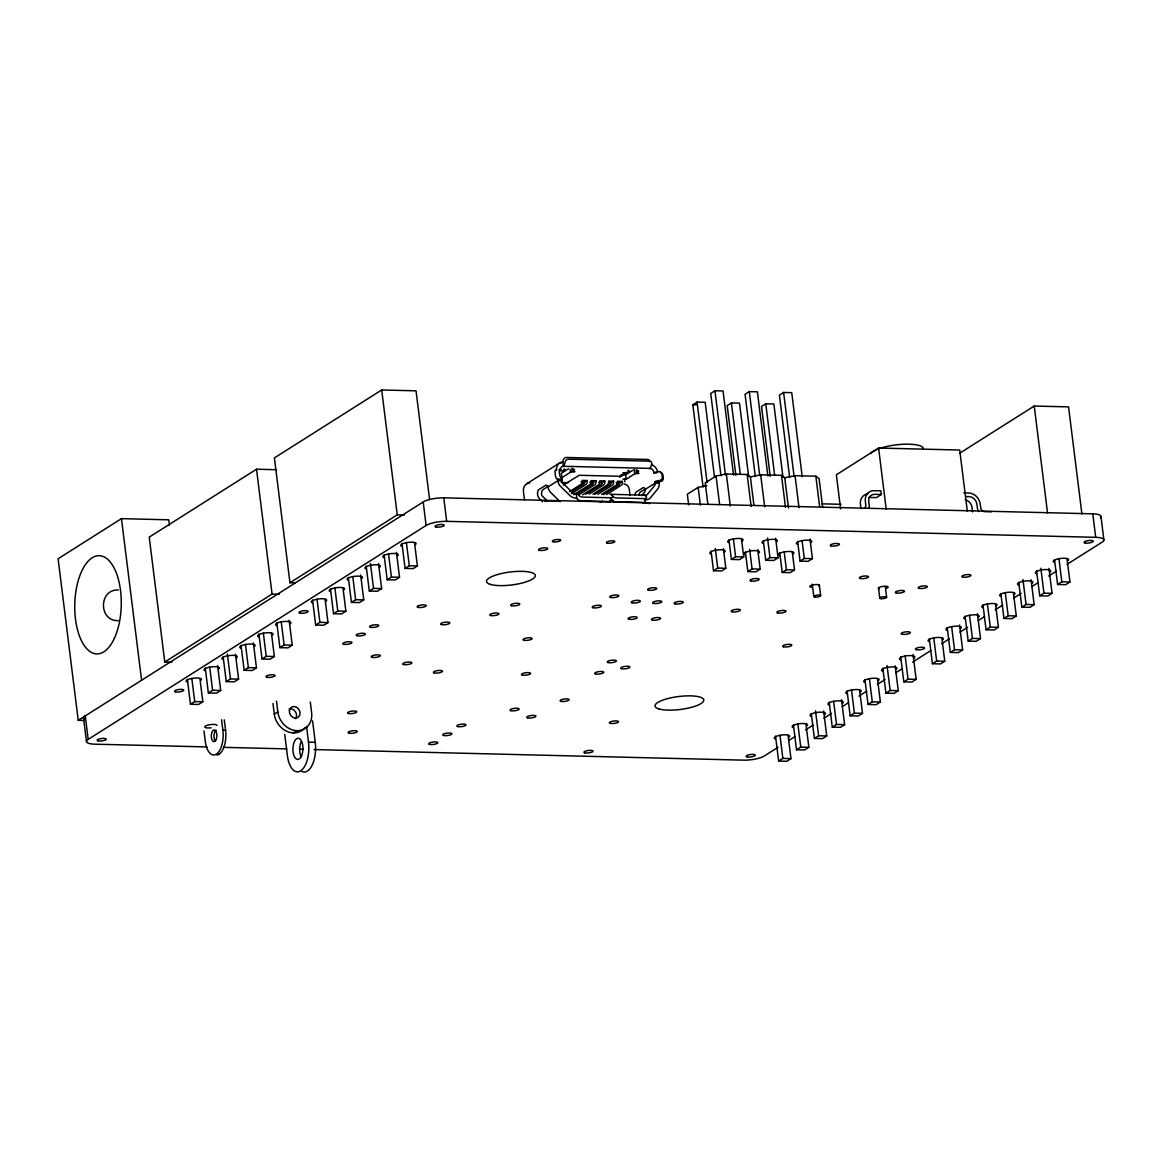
<?xml version="1.0" encoding="UTF-8"?>
<svg xmlns="http://www.w3.org/2000/svg" width="1162" height="1162" viewBox="0 0 1162 1162"><rect width="100%" height="100%" fill="white"/><g stroke="black" fill="none" stroke-linecap="round" stroke-linejoin="round"><path stroke-width="1.5" d="M641.671 495.608L644.692 491.904A3.835 3.225 57.7 0 0 645.215 490.945L645.273 490.727A3.893 3.108 46.8 0 0 645.331 489.841L644.997 488.824A4.604 2.179 -88.6 0 0 642.891 487.779L636.413 491.875A4.604 2.179 -88.6 0 0 634.859 495.23M169.449 525.18L168.78 519.821L121.458 518.644L58.1 558.762L78.232 720.338L83.635 720.469M276.396 469.709L256.526 469.216L149.23 537.135L164.772 661.991L172.005 662.166M429.591 499.631L416.04 390.824L381.702 389.982L274.406 457.901L289.948 582.758L295.38 582.888M164.772 661.991L272.068 594.072L279.301 594.247M289.948 582.758L397.244 514.839L404.478 515.013M78.232 720.338L423.2 501.969A15.353 4.082 -7.1 0 1 443.768 497.844L1092.774 513.822A15.353 4.082 -7.1 0 1 1100.37 517.729M207.068 746.934L94.674 744.174A15.353 4.082 -7.1 0 1 88.196 739.381L426.12 525.471A15.353 4.082 -7.1 0 1 446.687 521.346L1095.693 537.323A15.353 4.082 -7.1 0 1 1102.186 542.117L1067.006 564.369M526.982 483.624L560.084 462.679M560.752 463.217L562.858 461.866L563.192 460.254A3.065 2.527 -49.5 0 1 566.49 457.465L647.626 459.469A3.065 2.527 -49.5 0 1 649.79 461.648M562.844 466.47A4.604 2.179 -88.6 0 0 563.41 466.282L649.979 468.388A9.093 4.314 -88.6 0 0 651.722 464.088A3.065 2.527 -49.5 0 0 649.616 461.169L568.494 459.179A3.065 2.527 -49.5 0 0 565.197 461.953A9.093 4.314 -88.6 0 1 563.41 466.282A3.907 3.283 57.7 0 0 560.462 470.058M187.387 679.349L190.481 704.259L194.708 701.587L202.827 701.79L199.937 678.652M205.267 668.019L208.361 692.944L212.588 690.272L220.707 690.46L217.599 665.55M223.148 656.704L226.256 681.615L230.468 678.942L238.588 679.145L235.479 654.235M241.028 645.389L244.136 670.3L248.363 667.627L256.468 667.83L253.36 642.906M258.908 634.074L262.016 658.985L266.243 656.312L274.348 656.501L271.472 633.377M276.788 622.745L279.897 647.655L284.124 644.983L292.228 645.186L289.135 620.276M312.563 600.115L315.657 625.025L319.884 622.353L328.004 622.556L325.113 599.418M330.444 588.785L333.538 613.71L337.764 611.023L345.884 611.227L342.993 588.088M348.324 577.47L351.432 602.381L355.645 599.708L363.764 599.912L360.656 575.001M366.204 566.155L369.313 591.066L373.539 588.393L381.644 588.597L378.536 563.672M384.085 554.826L387.193 579.751L391.42 577.078L399.525 577.267L396.431 552.357M401.965 543.511L405.073 568.421L409.3 565.749L417.405 565.952L414.529 542.814M568.523 468.736L561.362 473.268L561.725 476.217M202.827 701.79L198.6 704.462L190.481 704.259M220.707 690.46L216.481 693.133L208.361 692.944M238.588 679.145L234.361 681.818L226.256 681.615M256.468 667.83L252.241 670.503L244.136 670.3M274.348 656.501L270.121 659.188L262.016 658.985M292.228 645.186L288.016 647.859L279.897 647.655M328.004 622.556L323.777 625.229L315.657 625.025M345.884 611.227L341.657 613.899L333.538 613.71M363.764 599.912L359.537 602.584L351.432 602.381M381.644 588.597L377.418 591.269L369.313 591.066M399.525 577.267L395.298 579.94L387.193 579.751M417.405 565.952L413.193 568.625L405.073 568.421M548.304 486.297L543.119 489.58A4.604 2.179 -88.6 0 0 541.565 492.935L541.521 494.242A3.893 3.384 70.9 0 0 541.812 495.215L541.913 495.433A3.835 3.225 57.7 0 0 542.683 496.421L547.317 500.953M561.914 477.684L570.498 472.237L574.929 471.627L572.256 471.133L571.893 468.184M572.256 471.133L574.522 469.535A4.604 2.179 -88.6 0 1 573.273 468.78M560.171 501.766L550.904 492.688A8.439 7.088 57.7 0 1 548.348 488.505L547.868 487.023L557.804 480.734L561.856 480.836A3.835 3.225 57.7 0 0 562.989 483.276L572.43 492.514A3.835 3.225 57.7 0 0 574.958 493.661L576.265 493.69A4.459 2.106 -88.6 0 1 578.095 494.257L578.778 495.288A3.065 1.511 19 0 0 582.641 497.089L611.038 497.786A3.065 1.511 19 0 0 612.795 496.987L611.749 495.085A4.459 2.106 -88.6 0 0 610.079 494.431M563.221 485.048L579.228 475.287L621.481 476.304M703.083 487.081L692.828 404.768L697.055 402.096L705.174 402.284L714.528 477.451M733.527 475.084L723.054 390.969L714.935 390.766L710.708 393.439L720.963 475.766M569.438 491.657L581.174 484.234A3.065 1.452 -88.6 0 0 582.206 480.4L587.217 480.531A3.065 1.452 -88.6 0 1 586.171 484.351L571.501 493.647M582.83 483.305L587.217 480.531M571.167 491.947L583.832 483.929A1.54 0.726 -88.6 0 0 584.355 482.012L581.029 481.94M573.825 494.663L596.004 480.748A3.065 1.452 -88.6 0 1 594.959 484.569L578.821 494.78M577.136 493.952L592.635 484.147A1.54 0.726 -88.6 0 0 593.143 482.23L589.817 482.157M582.612 494.881L598.75 484.67A3.065 1.452 -88.6 0 0 599.781 480.836L604.792 480.966A3.065 1.452 -88.6 0 1 603.746 484.786L589.076 494.068M601.872 482.811L604.792 480.966M585.924 494.17L601.422 484.365A1.54 0.726 -88.6 0 0 601.945 482.448L598.604 482.361M748.648 476.507L739.511 403.141L731.406 402.938L727.18 405.611L735.866 475.403M767.864 475.926L757.392 391.812L749.287 391.609L745.06 394.296L755.315 476.609M592.867 494.17L607.537 484.888A3.065 1.452 -88.6 0 0 608.583 481.053L613.58 481.17A3.065 1.452 -88.6 0 1 612.534 485.004L597.864 494.286M607.784 484.525L610.733 482.666A1.54 0.726 -88.6 0 1 610.21 484.583L594.712 494.387M619.535 477.219L625.258 473.588L622.759 472.949L627.015 472.469L629.281 470.871A4.604 2.179 -88.6 0 1 628.032 470.131M607.726 484.874L613.58 481.17M620.857 474.735L625.577 474.851L632.738 470.32M601.655 494.387L616.325 485.091A3.065 1.452 -88.6 0 0 617.371 481.271L622.367 481.388A3.065 1.452 -88.6 0 1 621.321 485.222L606.666 494.504M617.981 484.176L622.367 481.388M622.977 479.18L626.129 479.252L634.728 473.82L638.984 473.355L636.485 472.702L636.122 469.768M636.485 472.702L638.751 471.104A4.604 2.179 -88.6 0 1 637.357 470.131M603.499 494.605L618.997 484.801A1.54 0.726 -88.6 0 0 619.52 482.884L616.18 482.796M600.246 502.376L602.352 501.04M304.764 727.819A19.188 16.123 57.7 0 1 286.84 731.348A19.188 16.123 57.7 0 1 274.29 714.122L277.82 711.899L276.483 701.18M782.999 477.35L773.848 403.984L765.743 403.78L761.517 406.453L770.217 476.246M802.216 476.769L791.743 392.654L783.624 392.465L779.397 395.138L789.652 477.451M645.651 488.694L640.465 491.976A4.604 2.179 -88.6 0 0 638.911 495.332M645.215 489.42L655.15 483.131L659.203 483.232L659.028 481.809L654.976 481.707L655.15 483.131A3.835 3.225 57.7 0 1 654.613 485.527L647.423 494.373A3.835 3.225 57.7 0 1 645.171 495.39L643.864 495.346A4.459 2.106 -88.6 0 1 645.694 495.927L646.377 496.958A3.065 1.511 19 0 1 644.837 498.629L616.456 497.932A3.065 1.511 19 0 1 613.521 497.002L612.025 495.099M293.478 732.902L297.007 730.68A19.188 16.123 57.7 0 0 311.619 712.727L310.283 702.008M706.743 485.643L698.173 487.357L687.323 494.228L688.659 504.889M753.935 505.31L750.391 476.885L747.151 474.488L726.337 473.98L716.053 476.042L705.218 482.913L707.861 504.221M967.336 511.251L959.71 450.043L878.588 448.038L836.349 474.779L840.605 508.985M711.071 551.151L713.512 570.745L717.724 568.073L725.843 568.276L723.403 548.667M728.952 539.822L731.392 559.43L735.619 556.758L743.724 556.947L741.501 539.139M725.843 568.276L721.617 570.949L713.512 570.745M743.724 556.947L739.497 559.634L731.392 559.43M745.408 551.994L747.849 571.588L752.075 568.915L760.18 569.119L757.74 549.524M763.289 540.679L765.729 560.273L769.956 557.6L778.075 557.804L775.62 538.195M760.18 569.119L755.968 571.791L747.849 571.588M778.075 557.804L773.848 560.476L765.729 560.273M864.136 508.404A3.835 3.21 57.7 0 0 865.821 505.557L865.254 499.98A11.518 9.674 57.7 0 1 872.807 490.698L880.883 490.814L881.333 494.489L876.409 497.597L869.641 497.438A7.684 6.449 57.7 0 0 868.769 497.481M959.652 453.253L1034.224 406.046L1068.561 406.889L1081.895 513.909M779.746 552.836L782.2 572.445L786.413 569.758L794.532 569.961L792.31 552.139M797.64 541.521L800.081 561.115L804.293 558.443L812.412 558.646L809.972 539.037M794.532 569.961L790.305 572.634L782.2 572.445M812.412 558.646L808.186 561.319L800.081 561.115M778.003 747.311L764.247 756.026A15.353 4.082 -7.1 0 1 743.68 760.151L314.03 749.563M788.707 740.543L794.823 736.664M805.527 729.881L813.182 725.044M823.887 718.276L831.527 713.439M842.232 706.656L848.347 702.792M859.052 696.009L866.692 691.172M877.397 684.389L885.052 679.552M895.757 672.783L901.872 668.905M912.577 662.137L930.922 650.517M941.627 643.748L949.267 638.897M959.972 632.128L967.612 627.291M978.317 620.508L984.432 616.644M995.137 609.861L1002.791 605.024M1013.496 598.256L1021.137 593.404M1031.841 586.636L1037.957 582.758M1048.661 575.989L1056.302 571.152M775.533 736.156L778.642 761.081L782.854 758.394L790.973 758.597L788.097 735.459M793.414 724.841L796.522 749.751L800.749 747.079L808.854 747.282L805.978 724.144M811.294 713.526L814.402 738.436L818.629 735.764L826.734 735.967L823.64 711.042M829.174 702.197L832.282 727.121L836.509 724.434L844.614 724.638L841.52 699.727M847.069 690.882L850.163 715.792L854.39 713.119L862.509 713.323L859.619 690.184M864.949 679.567L868.043 704.477L872.27 701.804L880.389 702.008L877.499 678.869M882.829 668.237L885.923 693.162L890.15 690.489L898.27 690.678L895.161 665.768M900.71 656.922L903.818 681.833L908.03 679.16L916.15 679.363L913.041 654.453M929.324 638.809L932.418 663.72L936.645 661.047L944.764 661.251L941.874 638.112M947.204 627.495L950.313 652.405L954.525 649.732L962.644 649.936L959.536 625.011M965.085 616.18L968.193 641.09L972.42 638.417L980.525 638.606L977.416 613.696M982.965 604.85L986.073 629.76L990.3 627.088L998.405 627.291L995.529 604.153M1000.845 593.535L1003.953 618.445L1008.18 615.773L1016.285 615.976L1013.409 592.838M1018.725 582.22L1021.834 607.13L1026.061 604.458L1034.165 604.661L1031.072 579.736M1036.62 570.891L1039.714 595.815L1043.941 593.128L1052.06 593.332L1048.952 568.421M1054.5 559.576L1057.594 584.486L1061.821 581.813L1069.941 582.017L1067.05 558.878M790.973 758.597L786.747 761.27L778.642 761.081M808.854 747.282L804.627 749.955L796.522 749.751M826.734 735.967L822.507 738.64L814.402 738.436M844.614 724.638L840.402 727.31L832.282 727.121M862.509 713.323L858.282 715.995L850.163 715.792M880.389 702.008L876.163 704.68L868.043 704.477M898.27 690.678L894.043 693.351L885.923 693.162M916.15 679.363L911.923 682.036L903.818 681.833M944.764 661.251L940.537 663.923L932.418 663.72M962.644 649.936L958.418 652.608L950.313 652.405M980.525 638.606L976.298 641.293L968.193 641.09M998.405 627.291L994.178 629.964L986.073 629.76M1016.285 615.976L1012.058 618.649L1003.953 618.445M1034.165 604.661L1029.953 607.334L1021.834 607.13M1052.06 593.332L1047.833 596.004L1039.714 595.815M1069.941 582.017L1065.714 584.689L1057.594 584.486M750.391 476.885L760.674 474.822L781.503 475.345L784.742 477.742L788.504 507.939M784.742 477.742L795.026 475.679L815.84 476.188L819.079 478.584L822.623 507.01M659.028 481.809L660.699 481.518A3.065 2.92 -41.4 0 0 663.313 478.061L662.95 475.127A3.065 2.92 -41.4 0 0 660.379 472.673M613.042 500.139L610.006 500.59L613.318 500.619M118.35 589.962C98.61 589.076 98.45 621.38 118.248 620.639M560.636 470.857L562.786 470.9L565.066 469.303A4.604 2.179 -88.6 0 1 564.136 468.925M692.828 404.768L696.082 404.841M649.384 468.606A4.604 2.179 -88.6 0 0 649.95 468.417A3.907 3.283 57.7 0 1 653.872 472.905L656.574 472.963M555.857 470.16A3.065 1.06 77.1 0 0 555.044 472.469L555.407 475.418A3.065 1.06 77.1 0 0 556.961 478.976L561.682 479.412A3.907 1.046 -7.1 0 0 561.856 478.366L561.173 478.003A3.065 1.06 77.1 0 1 559.619 474.445L559.256 471.511A3.065 1.06 77.1 0 1 560.069 469.187L560.767 469.55A3.907 1.046 -7.1 0 1 560.738 470.508M596.004 480.748L590.993 480.618A3.065 1.452 -88.6 0 1 589.962 484.452M561.173 482.506L568.16 482.68M963.719 492.848L970.096 493.095A11.518 9.674 57.7 0 1 980.016 502.797L980.83 508.39A3.835 3.21 57.7 0 0 984.127 511.614L991.331 511.832M881.333 494.489L874.579 494.315A7.684 6.449 57.7 0 0 868.726 501.49L869.191 505.165A7.684 6.449 57.7 0 1 869.016 507.954M965.84 496.566L969.224 496.653A7.684 6.449 57.7 0 1 976.893 504.163L977.358 507.823A7.684 6.449 57.7 0 0 978.709 511.512M610.834 494.315L644.503 495.143M821.708 503.829L840.968 504.308M610.471 498.919L611.488 500.778A3.065 1.511 19 0 1 609.73 501.592L581.334 500.895A3.065 1.511 19 0 1 577.47 499.079L575.51 498.062A8.439 7.088 57.7 0 1 569.946 495.564L560.68 486.5A8.439 7.088 57.7 0 1 557.804 480.734L557.615 479.31M610.34 501.156L613.768 501.243M558.631 501.127L548.101 500.866A3.065 0.813 -7.1 0 0 544.455 501.461M642.818 503.19L648.076 503.32A3.065 0.813 -7.1 0 1 649.587 503.64M219.066 754.225L216.364 754.153A19.188 9.078 -88.6 0 0 222.886 730.215L225.588 730.288L224.281 719.859M284.734 734.369L287.363 755.518A23.037 10.894 -88.6 0 0 300.667 770.871A23.037 10.894 -88.6 0 0 308.496 742.155L315.251 742.315L312.578 720.847M223.394 747.34L286.84 748.894M299.535 749.214L303.151 749.301M542.509 501.737L540.199 499.471A8.439 7.088 57.7 0 1 537.643 495.288L537.512 492.833A4.604 2.179 -88.6 0 1 539.066 489.478L545.544 485.382A4.604 2.179 -88.6 0 1 547.636 486.428L547.868 487.023M644.416 499.762L645.07 500.749A3.065 1.511 19 0 1 643.53 502.42L615.134 501.723A3.065 1.511 19 0 1 612.214 500.793L610.747 498.934M1100.966 516.335L1103.885 539.836M1092.774 513.822L1095.693 537.323M1058.945 558.675L1061.821 581.813M1034.224 406.046L1047.558 513.067M1040.832 568.218L1043.941 593.128M1022.952 579.533L1026.061 604.458M1005.29 592.635L1008.18 615.773M987.409 603.964L990.3 627.088M969.529 615.279L972.42 638.417M951.649 626.594L954.525 649.732M933.769 637.923L936.645 661.047M905.154 656.022L908.03 679.16M878.588 448.038L886.214 509.247M885.313 586.65L886.635 597.253M878.457 587.522L879.779 598.125M887.056 665.565L890.15 690.489M869.394 678.666L872.27 701.804M851.514 689.981L854.39 713.119M815.84 476.188L819.602 506.385M819.326 585.023L820.648 595.627M833.619 701.311L836.509 724.434M812.253 584.137L813.807 596.498M795.026 475.679L799.006 507.649M783.624 392.465L794.096 476.58M802.085 540.62L804.293 558.443M815.521 710.853L818.629 735.764M781.503 475.345L785.483 507.315M765.743 403.78L774.662 475.36M784.205 551.95L786.413 569.758M797.858 723.941L800.749 747.079M760.674 474.822L764.669 506.806M749.287 391.609L759.759 475.723M767.516 537.991L769.956 557.6M779.978 735.27L782.854 758.394M747.151 474.488L751.146 506.472M731.406 402.938L740.31 474.517M749.635 549.321L752.075 568.915M726.337 473.98L730.317 505.964M714.935 390.766L725.422 474.88M733.396 538.936L735.619 556.758M716.053 476.042L719.598 504.468M697.055 402.096L707.092 482.622M715.284 548.479L717.724 568.073M698.173 487.357L700.381 505.136M634.176 469.419L634.728 473.82M630.051 495.564L629.267 489.304A5.374 4.517 57.7 0 0 623.892 484.046M625.577 474.851L626.129 479.252M624.517 478.991L624.88 481.896M576.265 493.69L576.802 498.091M570.135 469.303L570.498 472.237M563.41 466.282L562.858 461.866A9.252 7.771 57.7 0 0 556.525 470.508M561.682 479.412L561.856 480.836M524.498 499.98L523.437 491.453A9.252 7.771 57.7 0 1 529.77 482.826M443.768 497.844L446.687 521.346M423.2 501.969L426.12 525.471M406.409 542.61L409.3 565.749M381.702 389.982L397.244 514.839M388.529 553.94L391.42 577.078M370.431 563.483L373.539 588.393M352.769 576.57L355.645 599.708M334.888 587.899L337.764 611.023M317.008 599.214L319.884 622.353M306.521 726.294L308.496 742.155M281.233 621.859L284.124 644.983M256.526 469.216L272.068 594.072M272.968 703.446L274.29 714.122M263.353 633.174L266.243 656.312M245.472 644.489L248.363 667.627M227.374 654.032L230.468 678.942M221.579 719.786L222.886 730.215M209.712 667.133L212.588 690.272M203.975 730.927L205.282 741.371A19.188 9.078 -88.6 0 0 216.364 754.153M191.832 678.448L194.708 701.587M121.458 518.644L141.59 680.22M88.196 739.381L85.262 715.879A15.353 4.082 -7.1 0 0 84.245 719.133M83.562 718.145L86.482 741.646M860.897 508.68L860.316 503.102A11.518 9.674 57.7 0 1 867.869 493.821M211.121 727.804A6.144 1.627 -7.1 0 1 204.773 726.976A6.144 1.627 -7.1 0 1 210.598 724.58A6.144 1.627 -7.1 0 1 216.96 725.422M779.658 555.596A7.8 2.077 -7.1 0 1 785.846 551.674A7.8 2.077 -7.1 0 1 793.05 553.896M797.539 544.281A7.8 2.077 -7.1 0 1 803.726 540.359A7.8 2.077 -7.1 0 1 810.931 542.567M745.307 554.753A7.8 2.077 -7.1 0 1 751.509 550.832A7.8 2.077 -7.1 0 1 758.713 553.039M763.187 543.438A7.8 2.077 -7.1 0 1 769.389 539.517A7.8 2.077 -7.1 0 1 776.594 541.724M710.97 553.911A7.8 2.077 -7.1 0 1 717.157 549.989A7.8 2.077 -7.1 0 1 724.362 552.197M728.85 542.581A7.8 2.077 -7.1 0 1 735.038 538.66A7.8 2.077 -7.1 0 1 742.242 540.882M187.285 682.138A7.8 2.077 -7.1 0 1 193.488 678.216A7.8 2.077 -7.1 0 1 200.692 680.424M205.166 670.808A7.8 2.077 -7.1 0 1 211.368 666.886A7.8 2.077 -7.1 0 1 218.572 669.109M223.046 659.493A7.8 2.077 -7.1 0 1 229.248 655.571A7.8 2.077 -7.1 0 1 236.452 657.779M240.926 648.178A7.8 2.077 -7.1 0 1 247.128 644.256A7.8 2.077 -7.1 0 1 254.333 646.464M258.821 636.849A7.8 2.077 -7.1 0 1 265.009 632.927A7.8 2.077 -7.1 0 1 272.213 635.149M276.701 625.534A7.8 2.077 -7.1 0 1 282.889 621.612A7.8 2.077 -7.1 0 1 290.093 623.82M312.462 602.889A7.8 2.077 -7.1 0 1 318.664 598.967A7.8 2.077 -7.1 0 1 325.868 601.19M330.342 591.574A7.8 2.077 -7.1 0 1 336.544 587.652A7.8 2.077 -7.1 0 1 343.749 589.875M348.222 580.259A7.8 2.077 -7.1 0 1 354.425 576.337A7.8 2.077 -7.1 0 1 361.629 578.545M366.103 568.93A7.8 2.077 -7.1 0 1 372.305 565.008A7.8 2.077 -7.1 0 1 379.509 567.23M383.997 557.615A7.8 2.077 -7.1 0 1 390.185 553.693A7.8 2.077 -7.1 0 1 397.389 555.915M401.878 546.3A7.8 2.077 -7.1 0 1 408.065 542.378A7.8 2.077 -7.1 0 1 415.27 544.586M1054.399 562.364A7.8 2.077 -7.1 0 1 1060.601 558.443A7.8 2.077 -7.1 0 1 1067.805 560.65M1036.519 573.679A7.8 2.077 -7.1 0 1 1042.706 569.758A7.8 2.077 -7.1 0 1 1049.925 571.98M1018.638 584.994A7.8 2.077 -7.1 0 1 1024.826 581.073A7.8 2.077 -7.1 0 1 1032.03 583.295M1000.758 596.324A7.8 2.077 -7.1 0 1 1006.946 592.402A7.8 2.077 -7.1 0 1 1014.15 594.61M982.878 607.639A7.8 2.077 -7.1 0 1 989.065 603.717A7.8 2.077 -7.1 0 1 996.27 605.925M964.983 618.954A7.8 2.077 -7.1 0 1 971.185 615.032A7.8 2.077 -7.1 0 1 978.389 617.254M947.103 630.283A7.8 2.077 -7.1 0 1 953.305 626.362A7.8 2.077 -7.1 0 1 960.509 628.569M929.222 641.598A7.8 2.077 -7.1 0 1 935.425 637.677A7.8 2.077 -7.1 0 1 942.629 639.884M900.608 659.711A7.8 2.077 -7.1 0 1 906.81 655.789A7.8 2.077 -7.1 0 1 914.015 657.997M882.728 671.026A7.8 2.077 -7.1 0 1 888.93 667.104A7.8 2.077 -7.1 0 1 896.134 669.327M864.848 682.341A7.8 2.077 -7.1 0 1 871.05 678.419A7.8 2.077 -7.1 0 1 878.254 680.641M846.967 693.67A7.8 2.077 -7.1 0 1 853.155 689.749A7.8 2.077 -7.1 0 1 860.359 691.956M829.087 704.985A7.8 2.077 -7.1 0 1 835.275 701.064A7.8 2.077 -7.1 0 1 842.479 703.286M811.207 716.3A7.8 2.077 -7.1 0 1 817.394 712.379A7.8 2.077 -7.1 0 1 824.599 714.601M793.312 727.63A7.8 2.077 -7.1 0 1 799.514 723.708A7.8 2.077 -7.1 0 1 806.718 725.916M775.432 738.945A7.8 2.077 -7.1 0 1 781.634 735.023A7.8 2.077 -7.1 0 1 788.838 737.245M879.213 588.829A4.88 1.293 -7.1 0 1 880.709 586.854A4.88 1.293 -7.1 0 1 887.39 586.476A4.88 1.293 -7.1 0 1 885.909 588.451M812.383 587.376A4.88 1.293 -7.1 0 1 810.321 585.851A4.88 1.293 -7.1 0 1 816.857 584.544A4.88 1.293 -7.1 0 1 818.919 586.069M654.976 481.707A3.907 1.046 -7.1 0 1 657.997 480.734L659.725 480.429A3.065 2.92 -41.4 0 0 662.34 476.972L661.977 474.038A3.065 2.92 -41.4 0 0 658.636 471.612L656.893 471.917A3.907 1.046 -7.1 0 0 653.872 472.905M651.417 464.51A9.252 7.771 57.7 0 1 657.736 471.903M645.723 499.791A8.439 7.088 57.7 0 0 650.676 497.554L657.736 488.882A8.439 7.088 57.7 0 0 659.203 483.232M225.588 730.288A19.188 9.078 -88.6 0 1 216.713 755.039M215.377 741.051A5.883 2.789 -88.6 0 1 214.026 735.285A5.883 2.789 -88.6 0 1 216.088 730.23M289.12 708.936A6.028 5.069 57.7 0 1 295.438 711.769A6.028 5.069 57.7 0 1 295.468 718.712M297.007 730.68A19.188 16.123 57.7 0 1 277.82 711.899M315.251 742.315A23.037 10.894 -88.6 0 1 301.786 771.423M301.118 756.738A10.589 5.011 -88.6 0 1 301.161 741.763M870.614 453.529A26.871 7.132 -7.1 0 1 872.923 451.481L876.86 449.491A26.871 7.132 -7.1 0 1 908.771 444.174L914.523 444.567A26.871 7.132 -7.1 0 1 923.369 448.503M965.186 499.849A7.684 6.449 57.7 0 1 971.969 507.271L972.42 510.946A7.684 6.449 57.7 0 0 972.609 511.905M553.025 541.724A4.227 1.118 -7.1 0 0 560.273 540.809A4.227 1.118 -7.1 0 0 556.366 539.604A4.227 1.118 -7.1 0 0 553.025 541.724M607.101 543.061A4.227 1.118 -7.1 0 0 614.349 542.146A4.227 1.118 -7.1 0 0 610.457 540.94A4.227 1.118 -7.1 0 0 607.101 543.061M610.457 597.413A4.604 1.22 -7.1 0 0 618.358 596.411A4.604 1.22 -7.1 0 0 614.102 595.104A4.604 1.22 -7.1 0 0 610.457 597.413M343.502 644.184A4.604 1.22 -7.1 0 0 351.418 643.182A4.604 1.22 -7.1 0 0 347.162 641.874A4.604 1.22 -7.1 0 0 343.502 644.184M356.908 635.701A4.604 1.22 -7.1 0 0 364.824 634.699A4.604 1.22 -7.1 0 0 360.569 633.392A4.604 1.22 -7.1 0 0 356.908 635.701M370.329 627.204A4.604 1.22 -7.1 0 0 378.246 626.202A4.604 1.22 -7.1 0 0 373.99 624.895A4.604 1.22 -7.1 0 0 370.329 627.204M441.429 624.546A4.604 1.22 -7.1 0 0 449.345 623.544A4.604 1.22 -7.1 0 0 445.09 622.236A4.604 1.22 -7.1 0 0 441.429 624.546M962.543 576.991A4.604 1.22 -7.1 0 0 970.459 575.989A4.604 1.22 -7.1 0 0 966.203 574.682A4.604 1.22 -7.1 0 0 962.543 576.991M896.091 592.91A4.604 1.22 -7.1 0 0 904.007 591.894A4.604 1.22 -7.1 0 0 899.751 590.587A4.604 1.22 -7.1 0 0 896.091 592.91M434.094 672.871A4.604 1.22 -7.1 0 0 441.996 671.868A4.604 1.22 -7.1 0 0 437.74 670.561A4.604 1.22 -7.1 0 0 434.094 672.871M621.481 668.673A4.604 1.22 -7.1 0 0 629.397 667.671A4.604 1.22 -7.1 0 0 625.141 666.363A4.604 1.22 -7.1 0 0 621.481 668.673M490.509 615.468A4.604 1.22 -7.1 0 0 498.425 614.466A4.604 1.22 -7.1 0 0 494.17 613.158A4.604 1.22 -7.1 0 0 490.509 615.468M652.187 619.985A4.604 1.22 -7.1 0 0 660.103 618.968A4.604 1.22 -7.1 0 0 655.847 617.661A4.604 1.22 -7.1 0 0 652.187 619.985M595.38 673.902A4.604 1.22 -7.1 0 0 603.296 672.9A4.604 1.22 -7.1 0 0 599.04 671.592A4.604 1.22 -7.1 0 0 595.38 673.902M916.121 649.66A4.604 1.22 -7.1 0 0 924.037 648.657A4.604 1.22 -7.1 0 0 919.781 647.35A4.604 1.22 -7.1 0 0 916.121 649.66M777.581 612.868A4.604 1.22 -7.1 0 0 785.497 611.866A4.604 1.22 -7.1 0 0 781.242 610.558A4.604 1.22 -7.1 0 0 777.581 612.868M403.49 664.49A4.604 1.22 -7.1 0 0 411.406 663.473A4.604 1.22 -7.1 0 0 407.15 662.166A4.604 1.22 -7.1 0 0 403.49 664.49M783.391 646.784A4.604 1.22 -7.1 0 0 791.307 645.767A4.604 1.22 -7.1 0 0 787.052 644.46A4.604 1.22 -7.1 0 0 783.391 646.784M648.338 590.136A4.604 1.22 -7.1 0 0 656.24 589.134A4.604 1.22 -7.1 0 0 651.984 587.827A4.604 1.22 -7.1 0 0 648.338 590.136M584.617 752.802A4.604 1.22 -7.1 0 0 592.533 751.799A4.604 1.22 -7.1 0 0 588.277 750.492A4.604 1.22 -7.1 0 0 584.617 752.802M97.855 740.819A4.604 1.22 -7.1 0 0 105.771 739.816A4.604 1.22 -7.1 0 0 101.515 738.509A4.604 1.22 -7.1 0 0 97.855 740.819M175.302 691.797A4.604 1.22 -7.1 0 0 183.218 690.794A4.604 1.22 -7.1 0 0 178.963 689.487A4.604 1.22 -7.1 0 0 175.302 691.797M746.875 756.796A4.604 1.22 -7.1 0 0 754.777 755.794A4.604 1.22 -7.1 0 0 750.521 754.487A4.604 1.22 -7.1 0 0 746.875 756.796M610.094 723.33A4.604 1.22 -7.1 0 0 618.01 722.328A4.604 1.22 -7.1 0 0 613.754 721.021A4.604 1.22 -7.1 0 0 610.094 723.33M560.767 701.296A4.604 1.22 -7.1 0 0 568.683 700.294A4.604 1.22 -7.1 0 0 564.427 698.987A4.604 1.22 -7.1 0 0 560.767 701.296M435.794 526.909A4.604 1.22 -7.1 0 0 443.71 525.907A4.604 1.22 -7.1 0 0 439.454 524.599A4.604 1.22 -7.1 0 0 435.794 526.909M1084.8 542.886A4.604 1.22 -7.1 0 0 1092.716 541.884A4.604 1.22 -7.1 0 0 1088.46 540.562A4.604 1.22 -7.1 0 0 1084.8 542.886M918.881 588.335A4.604 1.22 -7.1 0 0 926.797 587.333A4.604 1.22 -7.1 0 0 922.541 586.026A4.604 1.22 -7.1 0 0 918.881 588.335M830.99 545.893A4.604 1.22 -7.1 0 0 838.906 544.891A4.604 1.22 -7.1 0 0 834.65 543.584A4.604 1.22 -7.1 0 0 830.99 545.893M523.728 640.189A4.604 1.22 -7.1 0 0 531.644 639.187A4.604 1.22 -7.1 0 0 527.388 637.88A4.604 1.22 -7.1 0 0 523.728 640.189M299.665 613.071A4.604 1.22 -7.1 0 0 307.581 612.069A4.604 1.22 -7.1 0 0 303.326 610.762A4.604 1.22 -7.1 0 0 299.665 613.071M731.915 611.749A4.604 1.22 -7.1 0 0 739.831 610.733A4.604 1.22 -7.1 0 0 735.575 609.425A4.604 1.22 -7.1 0 0 731.915 611.749M607.973 662.529A4.604 1.22 -7.1 0 0 615.889 661.512A4.604 1.22 -7.1 0 0 611.633 660.205A4.604 1.22 -7.1 0 0 607.973 662.529M628.802 619.172A4.604 1.22 -7.1 0 0 636.718 618.169A4.604 1.22 -7.1 0 0 632.462 616.862A4.604 1.22 -7.1 0 0 628.802 619.172M860.069 578.444A4.604 1.22 -7.1 0 0 867.985 577.441A4.604 1.22 -7.1 0 0 863.729 576.12A4.604 1.22 -7.1 0 0 860.069 578.444M417.812 607.305A4.604 1.22 -7.1 0 0 425.728 606.303A4.604 1.22 -7.1 0 0 421.472 604.995A4.604 1.22 -7.1 0 0 417.812 607.305M348.832 733.106A4.604 1.22 -7.1 0 0 356.749 732.104A4.604 1.22 -7.1 0 0 352.493 730.796A4.604 1.22 -7.1 0 0 348.832 733.106M901.901 634.205A4.604 1.22 -7.1 0 0 909.817 633.203A4.604 1.22 -7.1 0 0 905.561 631.896A4.604 1.22 -7.1 0 0 901.901 634.205M527.49 717.825A4.604 1.22 -7.1 0 0 535.406 716.823A4.604 1.22 -7.1 0 0 531.15 715.516A4.604 1.22 -7.1 0 0 527.49 717.825M348.339 713.424A4.604 1.22 -7.1 0 0 356.255 712.408A4.604 1.22 -7.1 0 0 351.999 711.1A4.604 1.22 -7.1 0 0 348.339 713.424M674.846 603.833A4.604 1.22 -7.1 0 0 682.762 602.831A4.604 1.22 -7.1 0 0 678.506 601.524A4.604 1.22 -7.1 0 0 674.846 603.833M653.378 603.31A4.604 1.22 -7.1 0 0 661.28 602.308A4.604 1.22 -7.1 0 0 657.024 600.986A4.604 1.22 -7.1 0 0 653.378 603.31M429.403 744.348A4.604 1.22 -7.1 0 0 437.319 743.346A4.604 1.22 -7.1 0 0 433.063 742.039A4.604 1.22 -7.1 0 0 429.403 744.348M443.477 735.444A4.604 1.22 -7.1 0 0 451.393 734.428A4.604 1.22 -7.1 0 0 447.138 733.12A4.604 1.22 -7.1 0 0 443.477 735.444M457.567 726.526A4.604 1.22 -7.1 0 0 465.483 725.524A4.604 1.22 -7.1 0 0 461.227 724.216A4.604 1.22 -7.1 0 0 457.567 726.526M631.91 602.787A4.604 1.22 -7.1 0 0 639.826 601.771A4.604 1.22 -7.1 0 0 635.57 600.463A4.604 1.22 -7.1 0 0 631.91 602.787M522.203 675.049A4.604 1.22 -7.1 0 0 530.119 674.033A4.604 1.22 -7.1 0 0 525.863 672.725A4.604 1.22 -7.1 0 0 522.203 675.049M592.925 607.697A4.604 1.22 -7.1 0 0 600.841 606.695A4.604 1.22 -7.1 0 0 596.585 605.387A4.604 1.22 -7.1 0 0 592.925 607.697M511.353 605.692A4.604 1.22 -7.1 0 0 519.269 604.69A4.604 1.22 -7.1 0 0 515.013 603.383A4.604 1.22 -7.1 0 0 511.353 605.692M371.884 657.285A4.604 1.22 -7.1 0 0 379.8 656.283A4.604 1.22 -7.1 0 0 375.544 654.976A4.604 1.22 -7.1 0 0 371.884 657.285M266.694 677.228A4.604 1.22 -7.1 0 0 274.61 676.226A4.604 1.22 -7.1 0 0 270.354 674.919A4.604 1.22 -7.1 0 0 266.694 677.228M750.739 580.956A4.604 1.22 -7.1 0 0 758.655 579.954A4.604 1.22 -7.1 0 0 754.399 578.647A4.604 1.22 -7.1 0 0 750.739 580.956M539.313 550.294A4.604 1.22 -7.1 0 0 547.229 549.277A4.604 1.22 -7.1 0 0 542.974 547.97A4.604 1.22 -7.1 0 0 539.313 550.294M510.728 710.65A4.604 1.22 -7.1 0 0 518.644 709.648A4.604 1.22 -7.1 0 0 514.388 708.341A4.604 1.22 -7.1 0 0 510.728 710.65M490.364 584.399A24.562 6.522 -7.1 0 0 532.574 579.01A24.562 6.522 -7.1 0 0 509.871 572.038A24.562 6.522 -7.1 0 0 490.364 584.399M658.869 708.922A24.562 6.522 -7.1 0 0 701.064 703.533A24.562 6.522 -7.1 0 0 678.376 696.561A24.562 6.522 -7.1 0 0 658.869 708.922M814.911 597.021A3.457 0.915 -7.1 0 0 820.575 595.874A3.457 0.915 -7.1 0 0 816.189 595.307A3.457 0.915 -7.1 0 0 814.911 597.021M880.898 598.633A3.457 0.915 -7.1 0 0 886.562 597.5A3.457 0.915 -7.1 0 0 882.176 596.934A3.457 0.915 -7.1 0 0 880.898 598.633M114.355 638.374A49.138 23.255 -88.6 0 0 104.202 556.961A49.138 23.255 -88.6 0 0 75.486 619.07A49.138 23.255 -88.6 0 0 114.355 638.374M216.03 739.816A5.883 2.789 -88.6 0 0 214.825 730.07A5.883 2.789 -88.6 0 0 211.382 737.492A5.883 2.789 -88.6 0 0 216.03 739.816M289.396 710.694A6.028 5.069 57.7 0 0 296.789 717.927A6.028 5.069 57.7 0 0 297.966 708.326A6.028 5.069 57.7 0 0 289.396 710.694M301.452 756.084A10.589 5.011 -88.6 0 0 299.259 738.524A10.589 5.011 -88.6 0 0 293.071 751.916A10.589 5.011 -88.6 0 0 301.452 756.084"/></g></svg>
